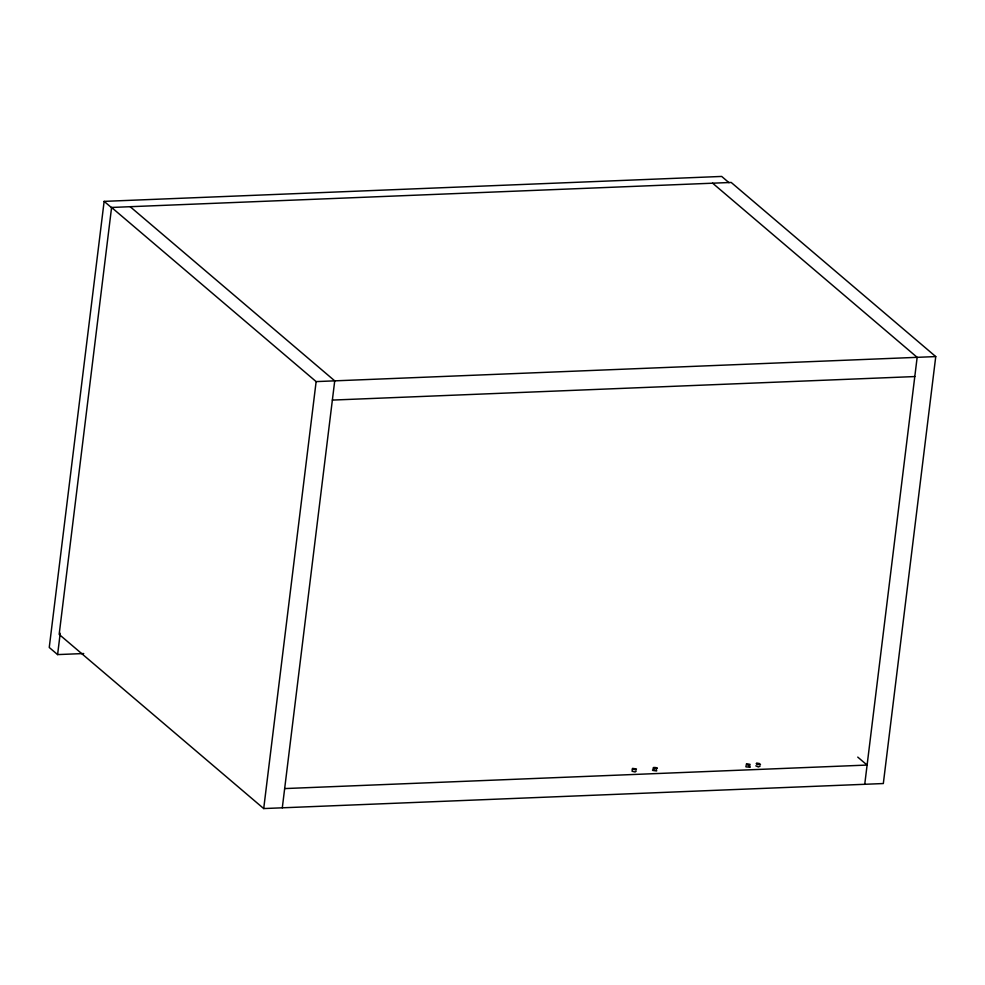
<?xml version="1.0" encoding="UTF-8"?>
<svg xmlns="http://www.w3.org/2000/svg" width="985" height="985" viewBox="0 0 985 985"><rect width="100%" height="100%" fill="white"/><g stroke="black" fill="none" stroke-linecap="round" stroke-linejoin="round"><path stroke-width="1.48" d="M728.986 182.668L721.685 176.438L104.139 201.371L49.25 647.477L57.598 654.594L83.713 653.535M111.588 207.453L59.162 634.414L263.709 808.562L883.323 783.543L935.75 356.582L731.19 182.447L111.588 207.453L316.136 381.601L935.75 356.582M57.598 654.594L60.22 633.281M263.709 808.562L316.136 381.601M282.301 807.811L334.728 380.85L130.168 206.702M636.212 771.095L635.091 771.981L632.087 771.255L632.555 768.386L636.47 768.953L635.854 769.79L632.345 769.125M864.744 784.294L917.158 357.333L712.611 183.185M749.486 765.234L750.09 764.385L746.556 763.695L746.273 764.754L749.486 765.234L749.905 767.118L746.014 766.896L745.891 765.936M332.364 400.082L914.806 376.565M284.665 788.579L867.096 765.062L857.75 757.108M748.538 765.973L749.905 767.118M656.539 770.048L656.626 770.972L652.723 770.418A2.278 0.751 7 0 1 653.855 769.544M104.139 201.371L112.487 208.488M760.137 766.084L758.45 766.97L755.815 765.837M657.278 768.312L655.973 768.977L652.981 768.275L653.621 767.45L655.85 767.574A2.278 0.751 7 0 1 657.278 768.312M756.886 763.276L756.209 763.523L757.009 764.508L760.457 764.545L759.127 763.412L756.886 763.276"/></g></svg>
